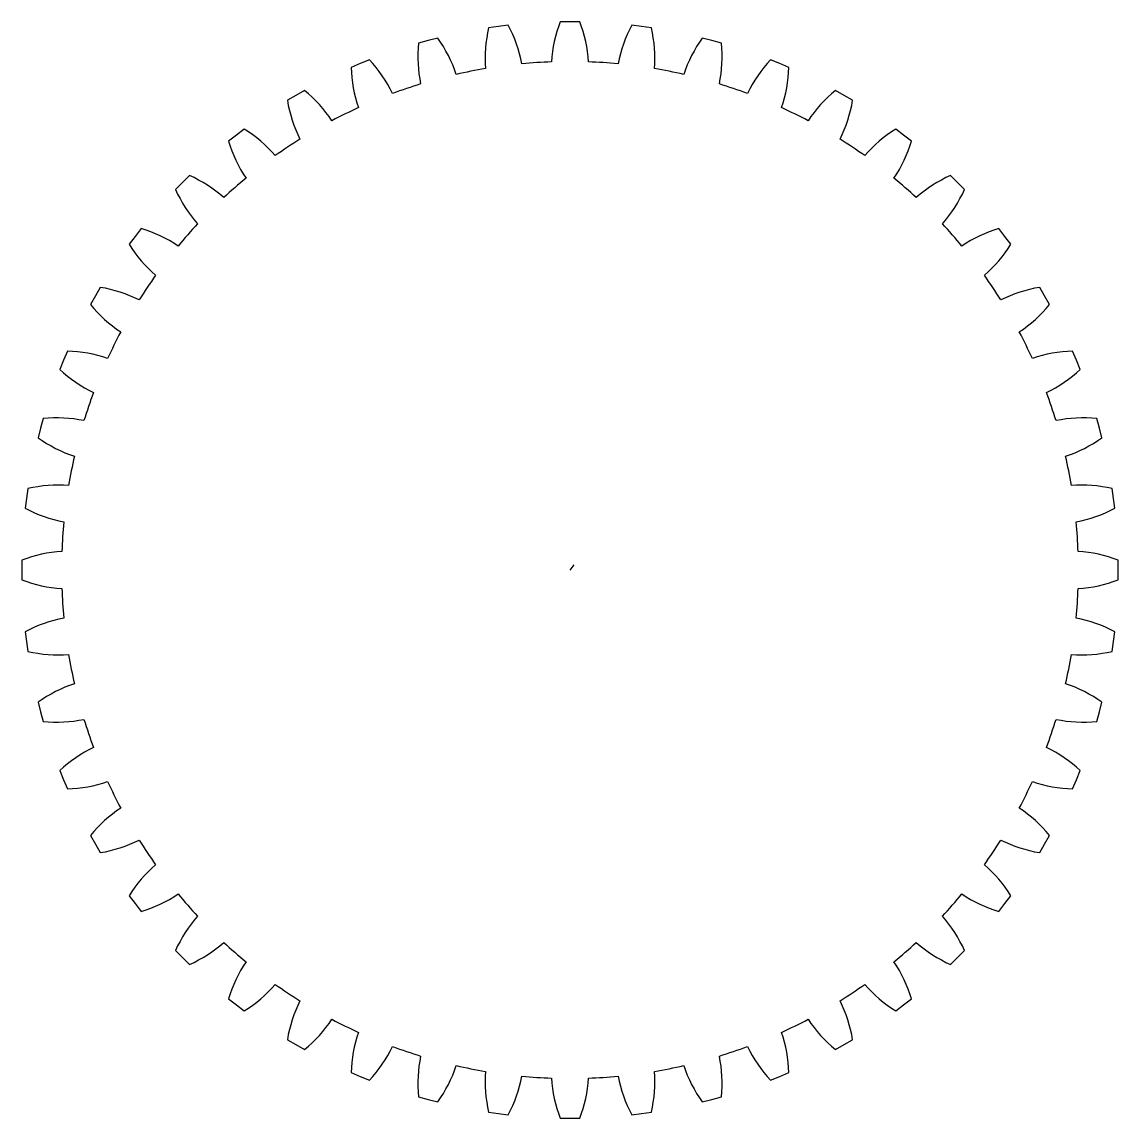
# Model space of a CAD drawing. Header units: inches. Extents: x -83 to 83, y -83 to 83.
import ezdxf

# ---------------------------------------------------------------- set-up
doc = ezdxf.new("R2010")
doc.units = ezdxf.units.IN
doc.header["$MEASUREMENT"] = 0

msp = doc.modelspace()

# ---------------------------------------------------------------- linework, layer by layer
msp.add_line((0, 0), (0.63, 0.78))
msp.add_lwpolyline([(17.22, 75.05, 0.01457), (12.82, 75.93, 0.075773), (12.32, 82.09), (10.83, 82.29), (9.35, 82.49, 0.075773), (7.27, 76.66, 0.01457), (2.8, 76.95, 0.075773), (1.5, 83), (0, 83), (-1.5, 83, 0.075773), (-2.8, 76.95, 0.01457), (-7.27, 76.66, 0.075773), (-9.35, 82.49), (-10.83, 82.29), (-12.32, 82.09, 0.075773), (-12.82, 75.93, 0.01457), (-17.22, 75.05, 0.075773), (-20.03, 80.56), (-21.48, 80.17), (-22.93, 79.78, 0.075773), (-22.62, 73.6, 0.01457), (-26.86, 72.16, 0.075773), (-30.38, 77.26), (-31.76, 76.68), (-33.15, 76.11, 0.075773), (-32.03, 70.02, 0.01457), (-36.05, 68.04, 0.075773), (-40.2, 72.63), (-41.5, 71.88), (-42.8, 71.13, 0.075773), (-40.9, 65.24, 0.01457), (-44.63, 62.75, 0.075773), (-49.34, 66.76), (-50.53, 65.85), (-51.72, 64.94, 0.075773), (-49.06, 59.35, 0.01457), (-52.43, 56.39, 0.075773), (-57.63, 59.75), (-58.69, 58.69), (-59.75, 57.63, 0.075773), (-56.39, 52.43, 0.01457), (-59.35, 49.06, 0.075773), (-64.94, 51.72), (-65.85, 50.53), (-66.76, 49.34, 0.075773), (-62.75, 44.63, 0.01457), (-65.24, 40.9, 0.075773), (-71.13, 42.8), (-71.88, 41.5), (-72.63, 40.2, 0.075773), (-68.04, 36.05, 0.01457), (-70.02, 32.03, 0.075773), (-76.11, 33.15), (-76.68, 31.76), (-77.26, 30.38, 0.075773), (-72.16, 26.86, 0.01457), (-73.6, 22.62, 0.075773), (-79.78, 22.93), (-80.17, 21.48), (-80.56, 20.03, 0.075773), (-75.05, 17.22, 0.01457), (-75.93, 12.82, 0.075773), (-82.09, 12.32), (-82.29, 10.83), (-82.49, 9.35, 0.075773), (-76.66, 7.27, 0.01457), (-76.95, 2.8, 0.075773), (-83, 1.5), (-83, 0), (-83, -1.5, 0.075773), (-76.95, -2.8, 0.01457), (-76.66, -7.27, 0.075773), (-82.49, -9.35), (-82.29, -10.83), (-82.09, -12.32, 0.075773), (-75.93, -12.82, 0.01457), (-75.05, -17.22, 0.075773), (-80.56, -20.03), (-80.17, -21.48), (-79.78, -22.93, 0.075773), (-73.6, -22.62, 0.01457), (-72.16, -26.86, 0.075773), (-77.26, -30.38), (-76.68, -31.76), (-76.11, -33.15, 0.075773), (-70.02, -32.03, 0.01457), (-68.04, -36.05, 0.075773), (-72.63, -40.2), (-71.88, -41.5), (-71.13, -42.8, 0.075773), (-65.24, -40.9, 0.01457), (-62.75, -44.63, 0.075773), (-66.76, -49.34), (-65.85, -50.53), (-64.94, -51.72, 0.075773), (-59.35, -49.06, 0.01457), (-56.39, -52.43, 0.075773), (-59.75, -57.63), (-58.69, -58.69), (-57.63, -59.75, 0.075773), (-52.43, -56.39, 0.01457), (-49.06, -59.35, 0.075773), (-51.72, -64.94), (-50.53, -65.85), (-49.34, -66.76, 0.075773), (-44.63, -62.75, 0.01457), (-40.9, -65.24, 0.075773), (-42.8, -71.13), (-41.5, -71.88), (-40.2, -72.63, 0.075773), (-36.05, -68.04, 0.01457), (-32.03, -70.02, 0.075773), (-33.15, -76.11), (-31.76, -76.68), (-30.38, -77.26, 0.075773), (-26.86, -72.16, 0.01457), (-22.62, -73.6, 0.075773), (-22.93, -79.78), (-21.48, -80.17), (-20.03, -80.56, 0.075773), (-17.22, -75.05, 0.01457), (-12.82, -75.93, 0.075773), (-12.32, -82.09), (-10.83, -82.29), (-9.35, -82.49, 0.075773), (-7.27, -76.66, 0.01457), (-2.8, -76.95, 0.075773), (-1.5, -83), (0, -83), (1.5, -83, 0.075773), (2.8, -76.95, 0.01457), (7.27, -76.66, 0.075773), (9.35, -82.49), (10.83, -82.29), (12.32, -82.09, 0.075773), (12.82, -75.93, 0.01457), (17.22, -75.05, 0.075773), (20.03, -80.56), (21.48, -80.17), (22.93, -79.78, 0.075773), (22.62, -73.6, 0.01457), (26.86, -72.16, 0.075773), (30.38, -77.26), (31.76, -76.68), (33.15, -76.11, 0.075773), (32.03, -70.02, 0.01457), (36.05, -68.04, 0.075773), (40.2, -72.63), (41.5, -71.88), (42.8, -71.13, 0.075773), (40.9, -65.24, 0.01457), (44.63, -62.75, 0.075773), (49.34, -66.76), (50.53, -65.85), (51.72, -64.94, 0.075773), (49.06, -59.35, 0.01457), (52.43, -56.39, 0.075773), (57.63, -59.75), (58.69, -58.69), (59.75, -57.63, 0.075773), (56.39, -52.43, 0.01457), (59.35, -49.06, 0.075773), (64.94, -51.72), (65.85, -50.53), (66.76, -49.34, 0.075773), (62.75, -44.63, 0.01457), (65.24, -40.9, 0.075773), (71.13, -42.8), (71.88, -41.5), (72.63, -40.2, 0.075773), (68.04, -36.05, 0.01457), (70.02, -32.03, 0.075773), (76.11, -33.15), (76.68, -31.76), (77.26, -30.38, 0.075773), (72.16, -26.86, 0.01457), (73.6, -22.62, 0.075773), (79.78, -22.93), (80.17, -21.48), (80.56, -20.03, 0.075773), (75.05, -17.22, 0.01457), (75.93, -12.82, 0.075773), (82.09, -12.32), (82.29, -10.83), (82.49, -9.35, 0.075773), (76.66, -7.27, 0.01457), (76.95, -2.8, 0.075773), (83, -1.5), (83, 0), (83, 1.5, 0.075773), (76.95, 2.8, 0.01457), (76.66, 7.27, 0.075773), (82.49, 9.35), (82.29, 10.83), (82.09, 12.32, 0.075773), (75.93, 12.82, 0.01457), (75.05, 17.22, 0.075773), (80.56, 20.03), (80.17, 21.48), (79.78, 22.93, 0.075773), (73.6, 22.62, 0.01457), (72.16, 26.86, 0.075773), (77.26, 30.38), (76.68, 31.76), (76.11, 33.15, 0.075773), (70.02, 32.03, 0.01457), (68.04, 36.05, 0.075773), (72.63, 40.2), (71.88, 41.5), (71.13, 42.8, 0.075773), (65.24, 40.9, 0.01457), (62.75, 44.63, 0.075773), (66.76, 49.34), (65.85, 50.53), (64.94, 51.72, 0.075773), (59.35, 49.06, 0.01457), (56.39, 52.43, 0.075773), (59.75, 57.63), (58.69, 58.69), (57.63, 59.75, 0.075773), (52.43, 56.39, 0.01457), (49.06, 59.35, 0.075773), (51.72, 64.94), (50.53, 65.85), (49.34, 66.76, 0.075773), (44.63, 62.75, 0.01457), (40.9, 65.24, 0.075773), (42.8, 71.13), (41.5, 71.88), (40.2, 72.63, 0.075773), (36.05, 68.04, 0.01457), (32.03, 70.02, 0.075773), (33.15, 76.11), (31.76, 76.68), (30.38, 77.26, 0.075773), (26.86, 72.16, 0.01457), (22.62, 73.6, 0.075773), (22.93, 79.78), (21.48, 80.17), (20.03, 80.56, 0.075773)], format="xyb", close=True)

doc.saveas('drawing.dxf')
